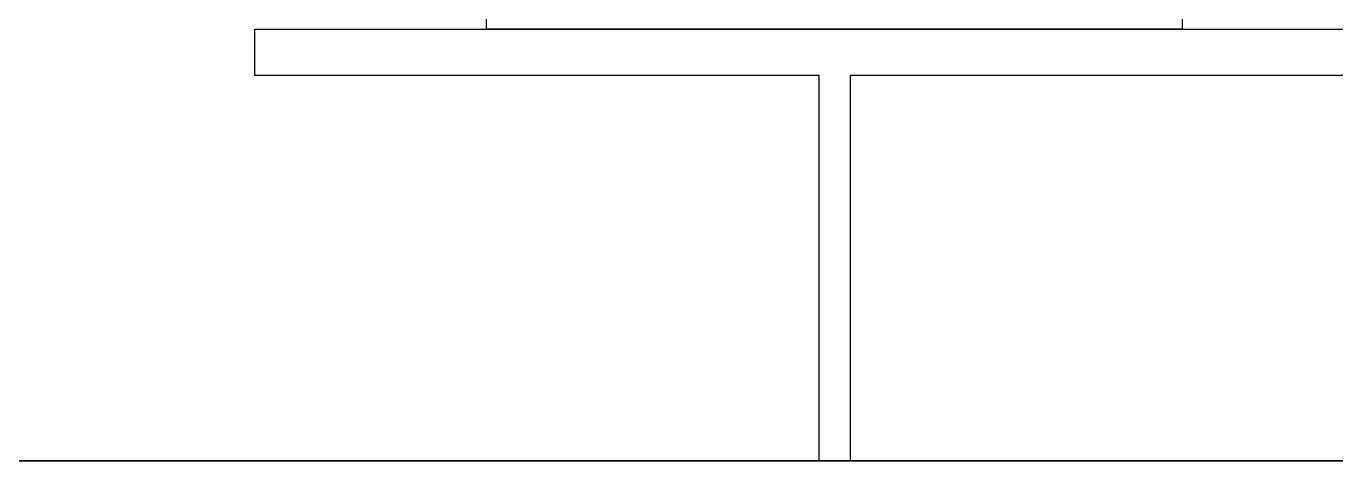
# Model space of a CAD drawing. Header units: inches. Extents: x 315041 to 662841, y -45540 to -35018.
# Drawn here: x 332186.2 to 332270.9, y -37052.4 to -37024.3 of the extents above; entities that cross this region are included whole.
import ezdxf

# ---------------------------------------------------------------- set-up
doc = ezdxf.new("R2010")
doc.units = ezdxf.units.IN
doc.header["$MEASUREMENT"] = 0
doc.layers.add('2', color=2, linetype='Continuous')
doc.layers.add('7', color=7, linetype='Continuous')

# ---------------------------------------------------------------- blocks, each defined once
blk = doc.blocks.new('A$C75D82031')
at = {"layer": '7', "color": 147, "linetype": 'Continuous'}
blk.add_lwpolyline([(12.331, 57.61), (581.669, 57.61), (581.669, 409.19), (12.331, 409.19)], close=True, dxfattribs=at)

msp = doc.modelspace()

# ---------------------------------------------------------------- linework, layer by layer
at = {"color": 8}
msp.add_lwpolyline([(331997.7734, -36876.627), (332567.1113, -36876.627), (332567.1113, -37052.4169), (331997.7734, -37052.4169)], close=True, dxfattribs=at)
at = {"color": 2}
msp.add_lwpolyline([(332261.0027, -37024.4747), (332215.9979, -37024.4747), (332215.9979, -37021.4747), (332261.0027, -37021.4747)], close=True, dxfattribs=at)
at = {"color": 94}
msp.add_lwpolyline([(332201.0201, -37024.4747), (332567.1113, -37024.4747)], dxfattribs=at)
at = {"layer": '2'}
msp.add_lwpolyline([(332237.5201, -37052.4169), (332237.5201, -37027.4747), (332201.0201, -37027.4747), (332201.0201, -37024.4747), (332276.0201, -37024.4747), (332276.0201, -37027.4747), (332239.5201, -37027.4747), (332239.5201, -37052.4169)], dxfattribs=at)

# ---------------------------------------------------------------- block references
at = {"color": 1}
msp.add_blockref('A$C75D82031', (331985.4423, -37110.027), dxfattribs=at)

doc.saveas('drawing.dxf')
